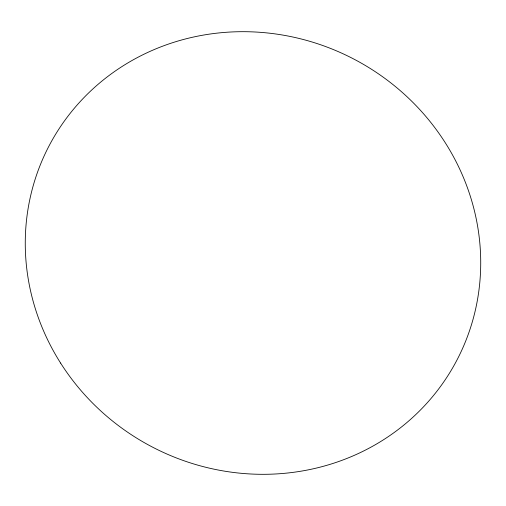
<?xml version="1.0" encoding="UTF-8"?>
<svg xmlns="http://www.w3.org/2000/svg" width="506" height="506" viewBox="0 0 506 506"><rect width="100%" height="100%" fill="white"/><g stroke="black" fill="none" stroke-linecap="round" stroke-linejoin="round"><path stroke-width="0.76" d="M60.612 363.087A230.35 218.573 28.5 0 0 454.711 364.225A230.35 218.573 28.5 0 0 243.645 31.688A230.35 218.573 28.5 0 0 60.612 363.087"/></g></svg>
